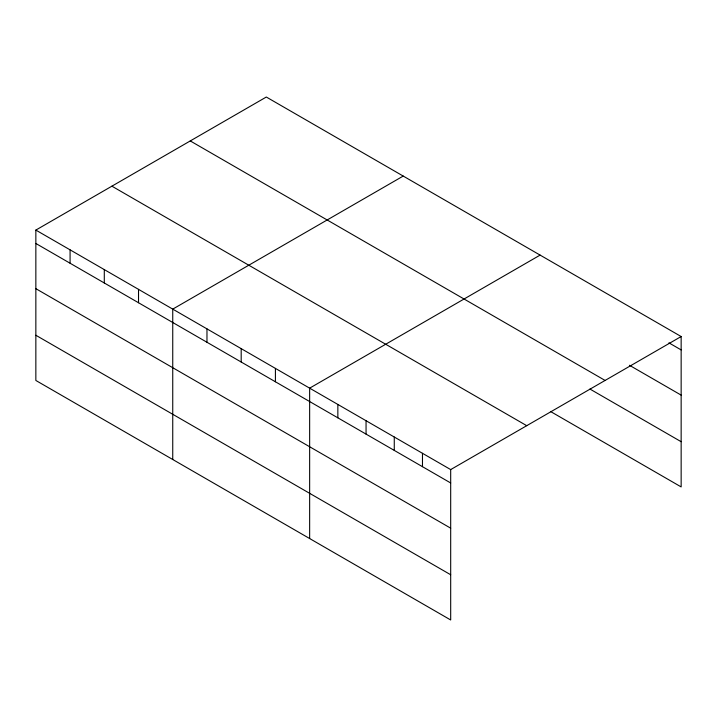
<?xml version="1.0" encoding="UTF-8"?>
<svg xmlns="http://www.w3.org/2000/svg" width="717" height="717" viewBox="0 0 717 717"><rect width="100%" height="100%" fill="white"/><g stroke="black" fill="none" stroke-linecap="round" stroke-linejoin="round"><path stroke-width="1.08" d="M35.85 230.085L450.688 469.59L450.688 619.972L35.85 380.467L35.85 230.085L266.312 97.028L681.15 336.533L681.15 486.915L550.45 411.45M403.214 176.068L172.743 309.126L172.743 459.498M540.107 255.1L309.645 388.157L309.645 538.539M450.688 469.59L681.15 336.533M668.925 342.851L681.15 349.914M629.436 365.267L681.15 395.121M190.265 140.935L605.094 380.44M589.939 389.044L681.15 441.699M111.906 186.178L526.735 425.683M35.85 243.466L450.688 482.971M35.85 288.673L450.688 528.178M35.85 335.251L450.688 574.756M422.474 453.305L422.474 466.677M394.269 437.02L394.269 450.393M366.055 420.736L366.055 434.108M337.85 404.451L337.85 417.823M275.418 368.404L275.418 381.776M241.19 348.641L241.19 362.022M206.971 328.879L206.971 342.26M138.524 289.363L138.524 302.744M104.297 269.61L104.297 282.982M70.078 249.848L70.078 263.22"/></g></svg>
